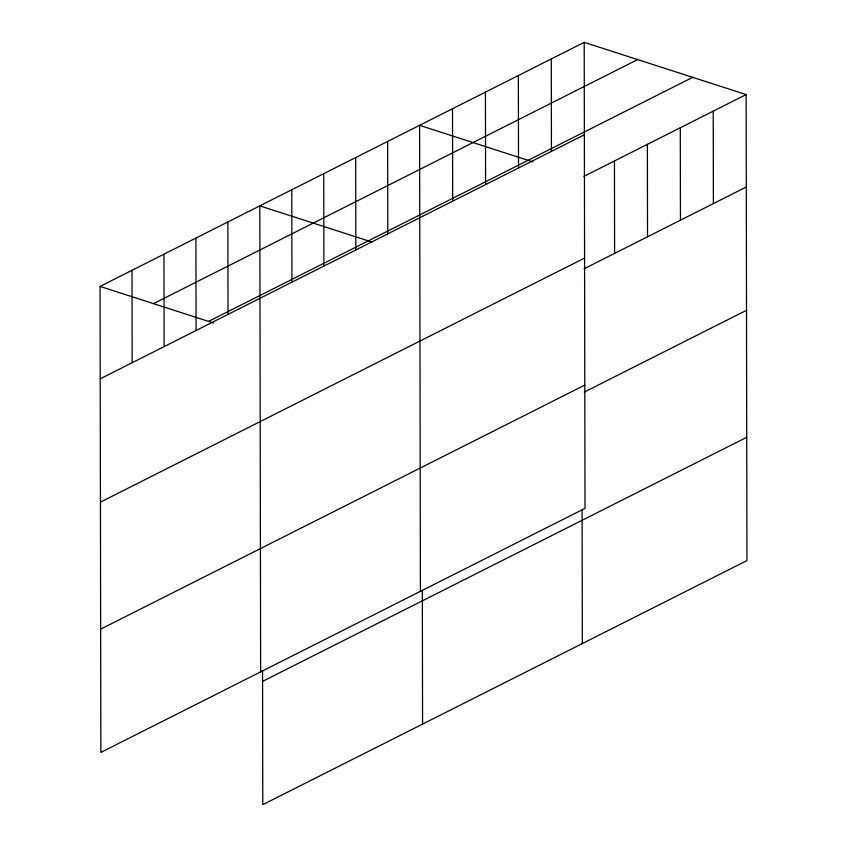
<?xml version="1.0" encoding="UTF-8"?>
<svg xmlns="http://www.w3.org/2000/svg" width="847" height="847" viewBox="0 0 847 847"><rect width="100%" height="100%" fill="white"/><g stroke="black" fill="none" stroke-linecap="round" stroke-linejoin="round"><path stroke-width="1.27" d="M584.208 42.35L585.012 508.359L100.867 752.422L100.052 286.413L584.208 42.35L746.133 94.578L746.948 560.587L262.792 804.65L262.559 670.782M153.487 303.639L637.643 59.586M208.542 321.405L692.698 77.342M100.211 378.831L584.366 134.779M583.879 176.377L746.133 94.578M100.433 502.123L584.578 258.06M584.038 268.795L746.292 187.007M100.655 629.141L584.801 385.078M584.25 392.087L746.514 310.288M262.581 681.369L746.736 437.306M532.943 161.893L419.593 125.335L420.408 591.344M371.96 242.041L259.817 205.874L260.632 671.883M100.052 286.413L213.402 322.972M713.216 111.169L713.375 203.598M680.289 127.77L680.448 220.199M647.373 144.361L647.532 236.789M614.446 160.962L614.604 253.391M582.101 509.703L582.334 643.572M551.281 58.951L551.439 151.369M518.353 75.542L518.523 167.971M485.437 92.143L485.596 184.561M452.51 108.734L452.679 201.163M422.335 590.243L422.568 724.111M387.64 141.438L387.799 233.867M355.687 157.542L355.846 249.971M323.734 173.656L323.893 266.074M291.781 189.76L291.94 282.189M227.864 221.978L228.034 314.406M195.911 238.081L196.081 330.51M163.958 254.195L164.117 346.614M132.005 270.299L132.164 362.728"/></g></svg>
